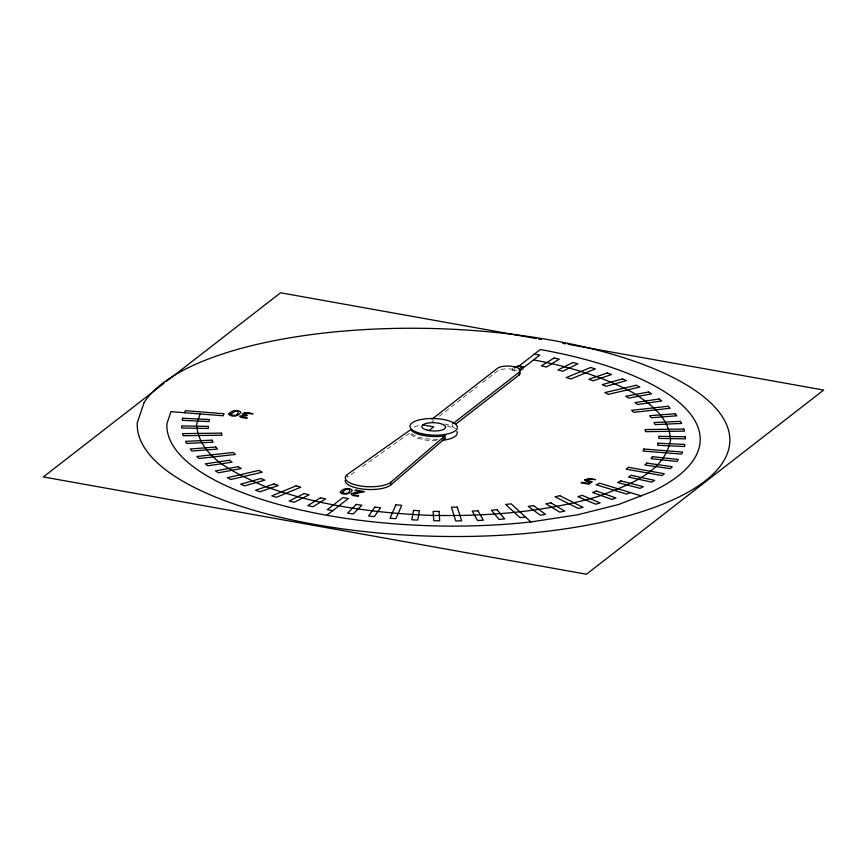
<?xml version="1.0" encoding="UTF-8"?>
<svg xmlns="http://www.w3.org/2000/svg" width="867" height="867" viewBox="0 0 867 867"><rect width="100%" height="100%" fill="white"/><g stroke="black" fill="none" stroke-linecap="round" stroke-linejoin="round"><path stroke-width="0.65" stroke-dasharray="4.33 3.25" d="M347.266 474.542L347.19 477.316L357.041 470.347M452.607 426.607L452.661 424.754M512.364 368.356L512.007 370.242L516.645 371.325M515.031 368.096L513.697 369.96L517.263 370.599M430.888 422.717L434.053 420.257M439.341 416.149L477.381 386.617M482.659 382.51L497.452 371.033A11.856 4.151 1.7 0 1 516.862 370.317M362.514 466.479L410.676 432.405L411.5 433.457A23.712 8.302 1.7 0 0 437.748 439.287M455.641 428.547L450.656 425.686A23.712 8.302 1.7 0 0 443.059 423.638M436.567 440.707A23.712 8.302 1.7 0 1 410.199 433.251M414.079 427.138A23.712 8.302 1.7 0 1 420.744 425.058M447.079 425.925A23.712 8.302 1.7 0 1 453.495 428.428"/><path stroke-width="1.3" d="M390.627 485.097L390.714 482.323L445.02 435.776L444.944 438.55L390.627 485.097A23.712 8.302 1.7 0 1 363.837 489.194A23.712 8.302 1.7 0 1 345.207 480.426M455.782 424.147L519.181 374.923L519.268 372.149A11.856 4.151 1.7 0 0 513.145 366.513A11.856 4.151 1.7 0 0 497.539 368.258L432.026 419.119M200.147 413.949L196.527 424.635C199.377 458.502 236.073 473.176 262.734 485.553C315.924 505.168 372.604 512.852 429.002 515.334C485.791 516.559 543.175 512.495 597.916 496.531C625.996 485.813 663.851 473.859 670.538 440.154C669.573 417.807 650.369 403.697 633.116 392.762C602.066 376.202 568.037 366.513 533.617 359.881M184.498 412.714L185.375 410.687L224.044 413.732L223.155 415.77L170.972 411.641L166.898 423.66A266.787 93.43 1.7 0 0 530.864 521.945L577.433 514.825L618.464 504.551L652.396 491.491A266.787 93.43 1.7 0 0 540.282 349.52L518.694 366.275L524.123 367.25L539.783 355.091L534.354 354.126M164.091 383.203L43.35 476.937L586.439 574.225L823.65 390.063L568.08 344.275M166.236 381.545L280.561 292.775L536.131 338.553M428.948 430.52L433.695 426.835L422.836 424.895M326.783 515.258L348.371 498.503L342.942 497.539L327.282 509.688L332.711 510.663M452.693 423.833L519.268 372.149M519.116 369.884C524.86 367.684 518.986 364.996 516.277 367.24M513.936 367.142L518.715 365.809L523.375 366.893L523.007 368.778L519.626 370.859M630.385 492.586L626.689 494.114L596.128 484.761L599.823 483.233L641.071 495.848M445.02 435.776L442.311 436.188A23.712 8.302 1.7 0 1 411.587 430.682L410.752 429.631L347.266 474.542A23.712 8.302 1.7 0 0 359.502 485.791A23.712 8.302 1.7 0 0 390.714 482.323M443.135 438.821L444.944 438.55M525.456 516.97L519.94 517.588L505.667 504.453L511.183 503.835L530.864 521.945M538.797 339.03L541.463 339.506M562.759 343.321L565.414 343.798M519.983 372.55A11.856 4.151 1.7 0 1 519.181 374.923M456.866 431.528A23.712 8.302 1.7 0 1 442.181 440.349M241.741 416.366C242.164 418.523 249.132 416.453 246.824 418.23L241.048 417.482L239.585 416.203L243.941 415.282L242.218 414.079L244.494 412.757L248.341 412.638L253.012 413.808C252.026 414.003 238.295 412.313 247.258 415.466L241.741 416.366M182.536 418.241L182.157 420.311L209.066 421.6L209.435 419.541L182.536 418.241M413.516 510.414L411.825 519.799L417.742 520.081L419.433 510.696L413.516 510.414M657.999 443.178L657.63 445.237L684.529 446.538L684.908 444.468L657.999 443.178M584.824 479.885L585.745 481.196L589.506 482.019L587.826 483.32L581.779 482.236L581.042 482.811L588.953 484.23L592.204 481.716C579.893 479.462 592.497 479.083 595.618 479.624L588.975 478.432L584.824 479.885M144.074 402.646L137.268 422.695A296.427 103.812 1.7 0 0 559.486 529.672A296.427 103.812 1.7 0 0 618.377 356.034A296.427 103.812 1.7 0 0 144.074 402.646M230.871 414.112C238.934 419.888 241.893 404.716 230.871 414.112M342.281 492.131C350.344 497.907 353.303 482.735 342.281 492.131M351.254 494.082L352.446 495.48L358.212 496.26C360.835 494.428 352.609 496.693 353.573 494.092L364.563 491.611L355.654 490.018L354.928 490.581L362.027 491.849L353.563 492.922L351.254 494.082M229.04 413.657L228.845 414.599C232.248 417.287 238.555 416.312 240.809 412.464L240.777 412.02C237.439 409.397 231.706 410.329 229.04 413.657M340.449 491.676L340.254 492.619C343.657 495.317 349.965 494.331 352.219 490.484L352.186 490.039C348.848 487.427 343.115 488.359 340.449 491.676M395.872 504.832L390.031 518.228L395.894 518.694L401.735 505.298L395.872 504.832M643.91 449.008L643.021 451.046L681.69 454.102L682.567 452.065L643.91 449.008M374.826 507.108L368.562 516.006L374.327 516.645L380.58 507.748L374.826 507.108M652.472 456.649L651.074 458.632L676.954 461.493L678.341 459.51L652.472 456.649M356.196 504.421L347.602 513.156L353.216 513.968L361.81 505.233L356.196 504.421M646.695 463.076L644.81 464.994L670.364 468.679L672.25 466.749L646.695 463.076M628.51 467.313L626.137 469.155L661.976 475.571L664.339 473.729L628.51 467.313M320.519 497.766L307.785 505.624L312.987 506.762L325.721 498.893L320.519 497.766M554.078 358.017L541.344 365.885L546.546 367.012L559.291 359.155L554.078 358.017M631.306 475.322L628.467 477.078L651.843 482.15L654.683 480.394L631.306 475.322M304.154 493.529L289.231 501.018L294.173 502.286L309.085 494.808L304.154 493.529M572.903 362.493L557.98 369.971L562.921 371.249L577.834 363.772L572.903 362.493M620.87 480.882L617.597 482.529L640.052 488.338L643.325 486.701L620.87 480.882M296.178 485.802L271.783 495.87L276.41 497.29L300.806 487.211L296.178 485.802M590.655 367.489L566.259 377.568L570.887 378.977L595.282 368.908L590.655 367.489M273.918 483.97L255.559 490.256L259.851 491.795L278.209 485.52L273.918 483.97M607.214 372.983L588.856 379.258L593.147 380.808L611.506 374.522L607.214 372.983M596.659 491.08L592.573 492.478L611.853 499.403L615.938 498.005L596.659 491.08M260.924 478.476L240.701 484.198L244.613 485.856L264.836 480.134L260.924 478.476M622.452 378.922L602.229 384.645L606.141 386.314L626.364 380.591L622.452 378.922M582.277 495.382L577.834 496.639L595.662 504.193L600.116 502.936L582.277 495.382M258.778 470.423L227.306 477.739L230.817 479.505L262.289 472.19L258.778 470.423M636.248 385.284L604.776 392.588L608.287 394.355L639.77 387.04L636.248 385.284M559.8 495.696L555.032 496.802L578.246 508.441L583.014 507.325L559.8 495.696M238.197 466.663L215.471 470.933L218.56 472.786L241.286 468.516L238.197 466.663M648.505 391.992L625.79 396.262L628.868 398.116L651.594 393.846L648.505 391.992M550.903 502.827L545.842 503.781L559.714 512.104L564.775 511.151L550.903 502.827M229.452 460.269L205.306 463.845L207.939 465.774L232.085 462.198L229.452 460.269M659.126 399.004L634.98 402.581L637.613 404.51L661.759 400.933L659.126 399.004M533.552 505.591L528.241 506.382L540.228 515.161L545.538 514.369L533.552 505.591M233.277 452.455L196.874 456.508L199.042 458.502L235.445 454.449L233.277 452.455M668.034 406.276L631.62 410.329L633.788 412.324L670.191 408.27L668.034 406.276M215.785 447.025L190.241 448.998L191.921 451.024L217.454 449.063L215.785 447.025M675.144 413.754L649.611 415.716L651.29 417.753L676.824 415.792L675.144 413.754M497.149 509.774L491.459 510.219L498.98 519.366L504.67 518.921L497.149 509.774M211.895 440.165L185.462 441.346L186.633 443.416L213.065 442.235L211.895 440.165M680.432 421.362L654 422.543L655.17 424.613L681.603 423.432L680.432 421.362M478.01 510.815L472.201 511.075L477.522 520.482L483.331 520.222L478.01 510.815M221.432 433.121L182.579 433.641L183.24 435.722L222.093 435.201L221.432 433.121M683.825 429.057L644.972 429.577L645.633 431.658L684.486 431.137L683.825 429.057M457.267 507.108L451.382 507.195L455.739 520.926L461.623 520.839L457.267 507.108M208.21 426.38L181.593 425.914L181.745 427.995L208.351 428.461L208.21 426.38M685.32 436.784L658.714 436.318L658.855 438.399L685.472 438.865L685.32 436.784M439.049 511.454L433.132 511.357L433.782 520.699L439.71 520.796L439.049 511.454M427.572 430.238A11.856 4.151 1.7 0 0 445.551 427.225A11.856 4.151 1.7 0 0 427.973 423.053A11.856 4.151 1.7 0 0 427.572 430.238M421.46 433.63A23.712 8.302 1.7 0 0 457.397 427.615A23.712 8.302 1.7 0 0 422.24 419.27A23.712 8.302 1.7 0 0 421.46 433.63"/></g></svg>
